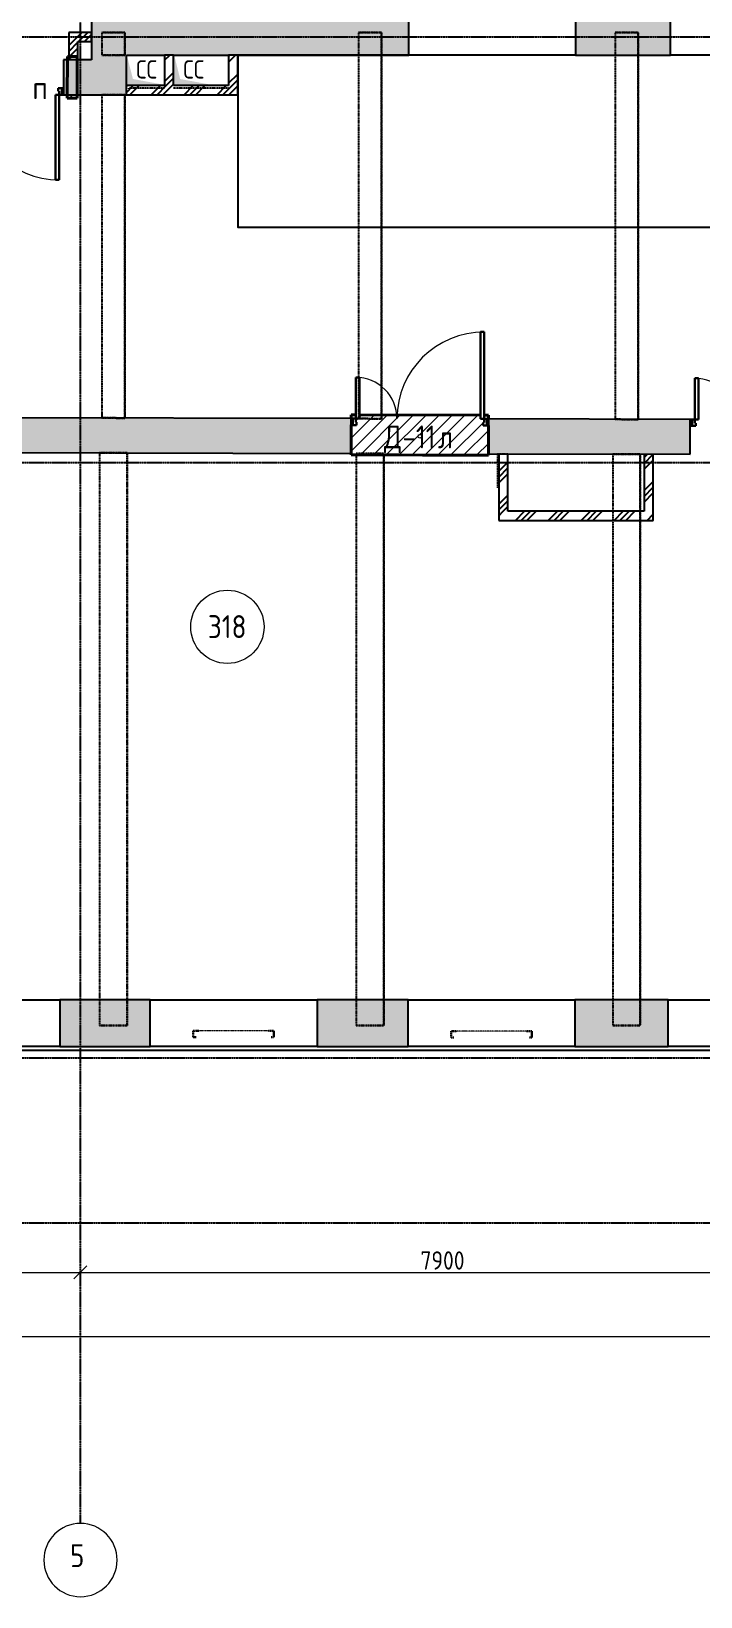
# Model space of a CAD drawing. Header units: millimetres. Extents: x -33838 to 476301, y -41806 to 120107.
# Drawn here: x 226151 to 233454, y -3626 to 13465 of the extents above; entities that cross this region are included whole.
import ezdxf

# ---------------------------------------------------------------- set-up
doc = ezdxf.new("R2010")
doc.units = ezdxf.units.MM
for name, pattern in [('ADSK_Линия сетки', [25, 20, -2.5, 0, -2.5]), ('ADSK_Сверху', [4.5, 3, -1.5]), ('ADSK_Снесено', [4.5, 3, -1.5])]:
    doc.linetypes.add(name, pattern=pattern)
for name, color, linetype, lineweight, true_color in [('_ Окна', 5, 'Continuous', 30, 0x0000ff), ('Стены внутренние', 5, 'Continuous', 18, 0x0000ff), ('Стены наружные', 1, 'ADSK_Снесено', 18, 0xff0000)]:
    doc.layers.add(name, color=color, linetype=linetype, lineweight=lineweight, true_color=true_color)
for name, color, linetype, lineweight in [('Аннотация', 7, 'Continuous', 9), ('Двери', 251, 'Continuous', 18), ('Каркас', 7, 'Continuous', 18), ('Марки дверей', 7, 'Continuous', 20), ('Марки помещений', 7, 'Continuous', 20), ('Окна', 251, 'Continuous', 18), ('Оси', 7, 'Continuous', 9), ('Стены', 7, 'Continuous', 18), ('Стены разрез', 7, 'Continuous', 40), ('Узлы', 7, 'Continuous', 18)]:
    doc.layers.add(name, color=color, linetype=linetype, lineweight=lineweight)
doc.styles.add('GOST Common_1', font='GOST Common_0.ttf', dxfattribs={"width": 0.9, "height": 200})
doc.styles.add('GOST Common_2', font='GOST Common_0.ttf', dxfattribs={"width": 0.9, "height": 250})
doc.styles.add('ISOCPEUR', font='isocpeur.ttf', dxfattribs={"height": 250})
doc.dimstyles.new('ADSK_Основной_2_5_мм', dxfattribs={"dimscale": 304.8, "dimtxt": 251.428749, "dimasz": 0.463911, "dimexe": 0.492126, "dimexo": 0.492126, "dimgap": 0.098425, "dimtad": 1, "dimdec": 1, "dimrnd": 0.1, "dimdsep": 46, "dimtxsty": 'GOST Common_1', "dimblk1": 'OBLIQUE', "dimblk2": 'OBLIQUE', "dimsah": 1, "dimcen": 0.09, "dimdle": 0.492126, "dimazin": 2, "dimtfac": 1, "dimtdec": 4, "dimtix": 1, "dimtmove": 0, "dimatfit": 3, "dimfxl": 1, "dimtvp": 1, "dimtfill": 1, "dimtolj": 1, "dimtzin": 0, "dimlwd": 20, "dimlwe": 20, "dimarcsym": 2})
pattern_1 = [(45, (215977.25, 150), (-179.605, 179.605), []), (45, (216040.75, 150), (0, 359.2102), []), (45, (215913.75, 150), (0, 359.2102), [])]
pattern_2 = [(45, (0, 0), (-70.7107, 70.7107), [])]

# ---------------------------------------------------------------- blocks, each defined once
blk = doc.blocks.new('Витраж-тент со смещением вовне - 60мм 30 сдвиг-1466942-03 План 3-го этажа')
at = {"layer": '_ Окна', "color": 161, "linetype": 'ADSK_Сверху', "true_color": 0xaaaaff}
for p, q in [((-440, 25), (-440, -45)), ((-440, 25), (-410, 25)), ((-440, -45), (-440, 25)), ((440, 25), (410, 25)), ((440, -45), (440, 25)), ((440, -45), (440, 25)), ((-380, -45), (-440, -45)), ((-380, -35), (-380, -45)), ((380, -35), (380, -45)), ((380, -45), (440, -45))]:
    blk.add_line(p, q, dxfattribs=at)
at = {"layer": 'Окна', "color": 161, "linetype": 'ADSK_Сверху', "true_color": 0xaaaaff}
blk.add_line((-380, -45), (380, -45), dxfattribs=at)
blk = doc.blocks.new('Новые проёмы 3 этаж - Новые проёмы 3 этаж-1676495-03 План 3-го этажа')
at = {"layer": 'Стены'}
h = blk.add_hatch(dxfattribs=at)
h.set_pattern_fill('FP_4', color=256, style=0, pattern_type=2)
h.set_pattern_definition(pattern_2)
h.paths.add_polyline_path([(9642, 12580), (9728, 12580), (9725, 13046), (9642, 13046), (9642, 12623)])
h.paths.add_polyline_path([(10566, 12584), (10672, 12585), (10672, 12623), (10566, 12623)])
h.paths.add_polyline_path([(10568, 13003), (10672, 13003), (10672, 13041), (10569, 13042)])
h = blk.add_hatch(dxfattribs=at)
h.set_pattern_fill('FP_4', color=256, style=0, pattern_type=2)
h.set_pattern_definition(pattern_2)
h.paths.add_polyline_path([(15162, 8686), (15162, 9013), (15103, 9013), (15103, 9043), (15113, 9043), (15113, 9083), (15073, 9083), (15073, 9125), (13753, 9127), (13753, 9086), (13713, 9086), (13713, 9047), (13723, 9046), (13723, 9016), (13663, 9017), (13663, 8691), (14193, 8691), (14440, 8686)])
h.paths.add_polyline_path([(15163, 9083), (15162, 9125), (15113, 9125), (15113, 9083), (15162, 9083)])
h.paths.add_polyline_path([(13713, 9087), (13713, 9127), (13663, 9127), (13663, 9087), (13713, 9087)])
at = {"layer": 'Стены разрез'}
for p, q in [((10569, 13042), (10566, 12584)), ((10672, 13041), (10569, 13042)), ((10672, 12585), (10672, 13041)), ((10566, 12584), (10672, 12585)), ((13713, 9127), (13663, 9127)), ((13663, 9127), (13663, 9087)), ((15073, 9125), (13753, 9127)), ((15163, 9125), (15113, 9125)), ((15163, 9083), (15163, 9125)), ((13663, 9017), (13662, 8691)), ((15162, 8686), (15163, 9013)), ((13662, 8691), (14193, 8691)), ((14193, 8691), (14440, 8686)), ((14440, 8686), (15162, 8686))]:
    blk.add_line(p, q, dxfattribs=at)
blk = doc.blocks.new('AC_Дверь_Однопольная - Д-19п 1030х2200h-1983139-03 План 3-го этажа')
at = {"layer": 'Двери', "lineweight": 30}
for p, q in [((-465, 1120), (-425, 1120)), ((-465, 190), (-465, 1120)), ((-425, 1120), (-425, 190)), ((-515, 190), (-495, 190)), ((-515, 120), (-515, 190)), ((-495, 190), (-465, 190)), ((-495, 120), (-495, 190)), ((-495, 190), (-495, 120)), ((-425, 190), (-465, 190)), ((-465, 190), (-465, 150)), ((465, 190), (495, 190)), ((465, 150), (465, 190)), ((495, 190), (495, 120)), ((495, 190), (515, 190)), ((495, 120), (495, 190)), ((515, 190), (515, 120)), ((-495, 120), (-515, 120)), ((-455, 120), (-495, 120)), ((-465, 150), (-455, 150)), ((-455, 150), (-455, 120)), ((455, 150), (465, 150)), ((455, 120), (455, 150)), ((495, 120), (455, 120)), ((515, 120), (495, 120))]:
    blk.add_line(p, q, dxfattribs=at)
at = {"layer": 'Двери'}
blk.add_arc((-465, 190), 930, 0, 90, dxfattribs=at)
blk = doc.blocks.new('AC_Дверь_Двупольная - Д-11л 1500х2200h-2039728-03 План 3-го этажа')
at = {"layer": 'Двери', "lineweight": 30}
for p, q in [((700, 1140), (660, 1140)), ((660, 1140), (660, 190)), ((700, 190), (700, 1140)), ((-700, 640), (-660, 640)), ((-700, 190), (-700, 640)), ((-660, 640), (-660, 190)), ((-750, 190), (-730, 190)), ((-750, 120), (-750, 190)), ((-730, 190), (-700, 190)), ((-730, 120), (-730, 190)), ((-730, 190), (-730, 120)), ((-660, 190), (-700, 190)), ((-700, 190), (-700, 150)), ((660, 190), (700, 190)), ((730, 190), (700, 190)), ((700, 190), (700, 150)), ((730, 120), (730, 190)), ((750, 190), (730, 190)), ((730, 190), (730, 120)), ((750, 120), (750, 190)), ((-730, 120), (-750, 120)), ((-690, 120), (-730, 120)), ((-700, 150), (-690, 150)), ((-690, 150), (-690, 120)), ((700, 150), (690, 150)), ((690, 150), (690, 120)), ((690, 120), (730, 120)), ((730, 120), (750, 120))]:
    blk.add_line(p, q, dxfattribs=at)
at = {"layer": 'Двери'}
for centre, radius, start, end in [((700, 190), 950, 90, 180), ((-700, 190), 450, 360, 90)]:
    blk.add_arc(centre, radius, start, end, dxfattribs=at)
blk = doc.blocks.new('Ось сетки - Круг_Ø8 мм-6577-03 План 3-го этажа')
at = {"layer": 'Оси', "lineweight": 20}
for start, end in [(360, 180), (180, 360)]:
    blk.add_arc((0, 0), 4, start, end, dxfattribs=at)
blk = doc.blocks.new('ADSK_Марка_Помещение_ОдноЗначение - Номер-247393-03 План 3-го этажа')
at = {"layer": 'Марки помещений'}
blk.add_circle((0, 0), 4, dxfattribs=at)
blk = doc.blocks.new('_Oblique')
at = {"color": 0, "linetype": 'ByBlock', "lineweight": -2}
blk.add_line((-0.5, -0.5), (0.5, 0.5), dxfattribs=at)
blk = doc.blocks.new('*D2151')
at = {"color": 0, "lineweight": 20, "transparency": 16777216}
for p, q in [((223537, -85), (226837, -85)), ((223687, -135), (223687, -235)), ((226687, -135), (226687, -235))]:
    blk.add_line(p, q, dxfattribs=at)
at = {"layer": 'Defpoints', "color": 0, "transparency": 16777216}
for p in [(223687, 15), (226687, 15), (226687, -85)]:
    blk.add_point(p, dxfattribs=at)
at = {"color": 0, "lineweight": 20, "transparency": 16777216, "xscale": 141.4, "yscale": 141.4, "zscale": 141.4, "rotation": 180}
blk.add_blockref('_Oblique', (223687, -85), dxfattribs=at)
at = {"color": 0, "lineweight": 20, "transparency": 16777216, "xscale": 141.4, "yscale": 141.4, "zscale": 141.4}
blk.add_blockref('_Oblique', (226687, -85), dxfattribs=at)
at = {"color": 0, "lineweight": 25, "transparency": 16777216, "insert": (225187, 45), "char_height": 200, "width": 756.84, "attachment_point": 5, "style": 'GOST Common_1', "bg_fill": 3, "box_fill_scale": 1.1, "bg_fill_color": 256, "bg_fill_true_color": 13158600, "bg_fill_transparency": 0}
blk.add_mtext('\\A1;3000', dxfattribs=at)
blk = doc.blocks.new('*D2152')
at = {"color": 0, "lineweight": 20, "transparency": 16777216}
for p, q in [((226537, -85), (234737, -85)), ((226687, -135), (226687, -235)), ((234587, -135), (234587, -235))]:
    blk.add_line(p, q, dxfattribs=at)
at = {"layer": 'Defpoints', "color": 0, "transparency": 16777216}
for p in [(226687, 15), (234587, 15), (234587, -85)]:
    blk.add_point(p, dxfattribs=at)
at = {"color": 0, "lineweight": 20, "transparency": 16777216, "xscale": 141.4, "yscale": 141.4, "zscale": 141.4, "rotation": 180}
blk.add_blockref('_Oblique', (226687, -85), dxfattribs=at)
at = {"color": 0, "lineweight": 20, "transparency": 16777216, "xscale": 141.4, "yscale": 141.4, "zscale": 141.4}
blk.add_blockref('_Oblique', (234587, -85), dxfattribs=at)
at = {"color": 0, "lineweight": 25, "transparency": 16777216, "insert": (230637, 45), "char_height": 200, "width": 756.84, "attachment_point": 5, "style": 'GOST Common_1', "bg_fill": 3, "box_fill_scale": 1.1, "bg_fill_color": 256, "bg_fill_true_color": 13158600, "bg_fill_transparency": 0}
blk.add_mtext('\\A1;7900', dxfattribs=at)
blk = doc.blocks.new('*D2166')
at = {"color": 0, "lineweight": 20, "transparency": 16777216}
for p, q in [((209887, -785), (272037, -785)), ((210037, -835), (210037, -935)), ((271887, -835), (271887, -935))]:
    blk.add_line(p, q, dxfattribs=at)
at = {"layer": 'Defpoints', "color": 0, "transparency": 16777216}
for p in [(210037, -685), (271887, -685), (271887, -785)]:
    blk.add_point(p, dxfattribs=at)
at = {"color": 0, "lineweight": 20, "transparency": 16777216, "xscale": 141.4, "yscale": 141.4, "zscale": 141.4, "rotation": 180}
blk.add_blockref('_Oblique', (210037, -785), dxfattribs=at)
at = {"color": 0, "lineweight": 20, "transparency": 16777216, "xscale": 141.4, "yscale": 141.4, "zscale": 141.4}
blk.add_blockref('_Oblique', (271887, -785), dxfattribs=at)
at = {"color": 0, "lineweight": 25, "transparency": 16777216, "insert": (240962, -655), "char_height": 200, "width": 889.8, "attachment_point": 5, "style": 'GOST Common_1', "bg_fill": 3, "box_fill_scale": 1.1, "bg_fill_color": 256, "bg_fill_true_color": 13158600, "bg_fill_transparency": 0}
blk.add_mtext('\\A1;61850', dxfattribs=at)
blk = doc.blocks.new('ADSK_Марка_Дверь - Типоразмер_ADSK_Марка-58376-03 План 3-го этажа')
at = {"layer": 'Марки дверей', "lineweight": 9}
blk.add_circle((0, 0), 0.2, dxfattribs=at)

msp = doc.modelspace()

# ---------------------------------------------------------------- hatches: boundary and pattern name
at = {"layer": 'Стены внутренние', "lineweight": 25, "true_color": 0x636466}
h = msp.add_hatch(dxfattribs=at)
h.set_pattern_fill('FP_1', color=251, style=0, pattern_type=2)
h.set_pattern_definition(pattern_1)
h.paths.add_polyline_path([(226649.34328, 13152.88081), (226658.57231, 13152.88081), (226658.57231, 13452.88081), (226558.57231, 13452.88081), (226558.57231, 13191.53895), (226649.34328, 13191.03137)])
h = msp.add_hatch(dxfattribs=at)
h.set_pattern_fill('FP_1', color=251, style=0, pattern_type=2)
h.set_pattern_definition(pattern_1)
h.paths.add_polyline_path([(226807.57231, 13352.88081), (226807.57231, 13452.88081), (226658.57231, 13452.88081), (226658.57231, 13352.88081)])
msp.add_hatch(color=251, dxfattribs=at).paths.add_polyline_path([(227132.38985, 12772.88081), (227188.57231, 12772.88081), (227188.57231, 13206.63165), (226808.57231, 13206.63165), (226808.57231, 12772.88081), (227060.77879, 12772.88081)])
h = msp.add_hatch(dxfattribs=at)
h.set_pattern_fill('FP_1', color=251, style=0, pattern_type=2)
h.set_pattern_definition(pattern_1)
h.paths.add_polyline_path([(227702.49042, 12872.88081), (227702.49042, 13206.63165), (227602.49042, 13206.63165), (227602.49042, 12872.88081), (227638.57231, 12872.88081)])
h = msp.add_hatch(dxfattribs=at)
h.set_pattern_fill('FP_1', color=251, style=0, pattern_type=2)
h.set_pattern_definition(pattern_1)
h.paths.add_polyline_path([(228402.41782, 12872.88081), (228402.41782, 13206.63165), (228302.41782, 13206.63165), (228302.41782, 12872.88081)])
h = msp.add_hatch(color=251, dxfattribs=at)
h.paths.add_polyline_path([(226808.57231, 12772.88081), (226808.57231, 13152.88081), (226503.36898, 13152.88081), (226503.36898, 12772.88081)])
h.paths.add_polyline_path([(223724.64231, 12772.88081), (225473.36898, 12772.88081), (225473.36898, 13152.88081), (223398.06184, 13152.88081), (223398.06184, 13137.32784), (223721.39888, 13140.08773), (223724.53323, 12772.88081)])
h = msp.add_hatch(dxfattribs=at)
h.set_pattern_fill('FP_1', color=251, style=0, pattern_type=2)
h.set_pattern_definition(pattern_1)
h.paths.add_polyline_path([(228365.36947, 12772.88081), (228402.41782, 12772.88081), (228402.41782, 12872.88081), (227188.57231, 12872.88081), (227188.57231, 12772.88081), (228333.71908, 12772.88081)])
h = msp.add_hatch(color=251, dxfattribs=at)
h.paths.add_polyline_path([(258100.31958, 8781.41711), (258097.49102, 9161.42592), (251920.51599, 9177.7535), (251919.51154, 8797.75483), (258042.55858, 8781.56979)])
h.paths.add_polyline_path([(250419.51678, 8801.71976), (250420.3362, 9181.71844), (243349.51668, 9200.40921), (243348.51223, 8820.41054), (249544.59255, 8804.03245)])
h.paths.add_polyline_path([(241848.51747, 8824.37547), (241849.33689, 9204.37414), (234840.12747, 9222.90206), (234840.12747, 8842.90073), (241580.63653, 8825.08356)])
h.paths.add_polyline_path([(233339.12826, 8846.86832), (233339.94768, 9226.86699), (231140.59406, 9232.68103), (231139.58961, 8852.68236), (232774.02347, 8848.36206)])
h.paths.add_polyline_path([(229639.59485, 8856.64729), (229640.41427, 9236.64596), (224110.2776, 9251.26425), (224111.02308, 8871.26096), (227566.26747, 8862.12771)])
h = msp.add_hatch(dxfattribs=at)
h.set_pattern_fill('FP_1', color=251, style=0, pattern_type=2)
h.set_pattern_definition(pattern_1)
h.paths.add_polyline_path([(231350.64531, 8225.02642), (231350.64531, 8852.12448), (231250.64531, 8852.38881), (231250.64531, 8225.02642)])
h = msp.add_hatch(dxfattribs=at)
h.set_pattern_fill('FP_1', color=251, style=0, pattern_type=2)
h.set_pattern_definition(pattern_1)
h.paths.add_polyline_path([(232936.44776, 8125.02642), (232936.44776, 8847.93273), (232836.44776, 8847.93273), (232836.44776, 8125.02642)])
h = msp.add_hatch(dxfattribs=at)
h.set_pattern_fill('FP_1', color=251, style=0, pattern_type=2)
h.set_pattern_definition(pattern_1)
h.paths.add_polyline_path([(232836.44776, 8125.02642), (232836.44776, 8225.02642), (231250.64531, 8225.02642), (231250.64531, 8125.02642), (232557.49522, 8125.02642)])
at = {"layer": 'Стены наружные', "linetype": 'Continuous', "lineweight": 25, "true_color": 0x636466}
h = msp.add_hatch(color=251, dxfattribs=at)
h.paths.add_polyline_path([(254427.14149, 13206.63165), (255229.15905, 13206.63165), (255229.15905, 13716.63165), (251806.06998, 13716.63165), (251806.06998, 13206.63165), (253259.2774, 13206.63165)])
h.paths.add_polyline_path([(249008.09108, 13206.63165), (249986.06998, 13206.63165), (249986.06998, 13716.63165), (249008.09108, 13716.63165), (249008.09108, 13248.53001)])
h.paths.add_polyline_path([(246252.09288, 13206.63165), (247188.09108, 13206.63165), (247188.09108, 13716.63165), (246156.10822, 13716.63165), (246156.10822, 13206.63165)])
h.paths.add_polyline_path([(243916.3647, 13206.63165), (244336.10822, 13206.63165), (244336.10822, 13716.63165), (243368.65474, 13716.63165), (243368.65474, 13206.63165), (243913.88016, 13206.63165)])
h.paths.add_polyline_path([(241548.65474, 13206.63165), (241548.65474, 13716.63165), (240529.62117, 13716.63165), (240529.62117, 13206.63165)])
h.paths.add_polyline_path([(238709.62117, 13206.63165), (238709.62117, 13716.63165), (237735.92104, 13716.63165), (237735.92104, 13206.63165), (238077.04426, 13206.63165)])
h.paths.add_polyline_path([(235915.92104, 13206.63165), (235915.92104, 13716.63165), (234944.11719, 13716.63165), (234944.11719, 13206.63165), (235313.76225, 13206.63165)])
h.paths.add_polyline_path([(233124.11719, 13206.63165), (233124.11719, 13716.63165), (232090.15842, 13716.63165), (232090.15842, 13206.63165), (232237.72382, 13206.63165)])
h.paths.add_polyline_path([(228302.41782, 13206.63165), (230270.15842, 13206.63165), (230270.15842, 13716.63165), (226808.57231, 13716.63165), (226808.57231, 13206.63165), (228104.16491, 13206.63165)])
h = msp.add_hatch(color=251, dxfattribs=at)
h.paths.add_polyline_path([(257441.35445, 2379.50427), (258524.186, 2379.50427), (258524.186, 2889.50427), (257441.35445, 2889.50427), (257441.35445, 2682.85569)])
h.paths.add_polyline_path([(255595.00558, 2379.50427), (255621.35445, 2379.50427), (255621.35445, 2889.50427), (254574.41538, 2889.50427), (254574.41538, 2379.50427)])
h.paths.add_polyline_path([(251855.0874, 2379.50427), (252754.41538, 2379.50427), (252754.41538, 2889.50427), (251855.0874, 2889.50427), (251855.0874, 2682.85569)])
h.paths.add_polyline_path([(249742.9939, 2379.50427), (250035.0874, 2379.50427), (250035.0874, 2889.50427), (249034.4899, 2889.50427), (249034.4899, 2379.50427)])
h.paths.add_polyline_path([(246252.09288, 2379.50427), (247214.4899, 2379.50427), (247214.4899, 2889.50427), (246184.43806, 2889.50427), (246184.43806, 2379.50427)])
h.paths.add_polyline_path([(243916.3647, 2379.50427), (244364.43806, 2379.50427), (244364.43806, 2889.50427), (243340.29693, 2889.50427), (243340.29693, 2379.50427)])
h.paths.add_polyline_path([(241520.29693, 2379.50427), (241520.29693, 2889.50427), (240560.30672, 2889.50427), (240560.30672, 2379.50427)])
h.paths.add_polyline_path([(238740.30672, 2379.50427), (238740.30672, 2889.50427), (237732.02874, 2889.50427), (237732.02874, 2379.50427)])
h.paths.add_polyline_path([(235912.02874, 2379.50427), (235912.02874, 2889.50427), (234918.25319, 2889.50427), (234918.25319, 2379.50427)])
h.paths.add_polyline_path([(233098.25319, 2379.50427), (233098.25319, 2889.50427), (232081.46836, 2889.50427), (232081.46836, 2379.50427), (232585.33884, 2379.50427)])
h.paths.add_polyline_path([(230261.46836, 2379.50427), (230261.46836, 2889.50427), (229268.43842, 2889.50427), (229268.43842, 2379.50427), (229901.99565, 2379.50427)])
h.paths.add_polyline_path([(224250.2517, 2379.50427), (224642.53397, 2379.50427), (224642.53397, 2889.50427), (224250.2517, 2889.50427), (224250.2517, 2657.85807)])
h.paths.add_polyline_path([(227448.43842, 2379.50427), (227448.43842, 2889.50427), (226462.53397, 2889.50427), (226462.53397, 2379.50427)])
at = {"layer": 'Узлы', "lineweight": 25, "true_color": 0x636466}
for points in [[(227566.26747, 12874.21001), (227638.57231, 12874.21001), (227259.28299, 12944.92068), (227192.50528, 13206.63165), (227188.57231, 13206.63165), (227188.57231, 12874.21001), (227259.28299, 12874.21001)], [(227709.32138, 12874.21001), (228153.57231, 12874.21001), (227774.28299, 12944.92068), (227708.92912, 13206.63165), (227703.57231, 13206.63165), (227703.57231, 12874.21001)]]:
    msp.add_hatch(color=251, dxfattribs=at).paths.add_polyline_path(points)

# ---------------------------------------------------------------- linework, layer by layer
at = {"linetype": 'ADSK_Линия сетки', "lineweight": 25}
for p, q in [((226687.16465, -2825.79407), (226687.16465, 21818.8012)), ((204891.02955, 13406.78828), (273118.97256, 13406.78828)), ((204891.02955, 8756.78828), (273118.97256, 8756.78828)), ((204891.02955, 2256.78828), (273118.97256, 2256.78828)), ((204891.02955, 456.78828), (273118.97256, 456.78828))]:
    msp.add_line(p, q, dxfattribs=at)
at = {"color": 251, "lineweight": 25, "true_color": 0x636466}
msp.add_lwpolyline([(227282.49042, 21068.63165), (227278.57231, 13720.1816), (230264.82808, 13716.63165), (230264.82808, 13206.63165), (228402.41782, 13206.63165), (228402.41782, 11328.12025), (251770.02309, 11328.12025), (251770.02309, 13716.63165), (254719.15905, 13716.63165), (254706.9581, 21084.05859), (247294.27031, 21084.05859), (247294.27031, 43675.12698), (234433.08966, 43675.12698), (234433.08966, 21068.63165), (227282.49042, 21068.63165)], dxfattribs=at)
at = {"layer": 'Каркас', "color": 251, "linetype": 'ADSK_Сверху', "lineweight": 25, "true_color": 0x636466}
for p, q in [((227170.73207, 13453.70764), (226920.73207, 13453.70764)), ((226920.73207, 13453.70764), (226920.73207, 13206.63165)), ((226938.89885, 13453.70764), (227170.73207, 13453.70764)), ((227170.73207, 13206.63165), (227170.73207, 13453.70764)), ((227170.73207, 13453.70764), (227170.73207, 13206.63165)), ((229970.73207, 13453.70764), (229720.73207, 13453.70764)), ((229720.73207, 13453.70764), (229970.73207, 13453.70764)), ((229720.73207, 13453.70764), (229720.73207, 9236.43415)), ((229720.73207, 13453.70764), (229720.73207, 9236.43415)), ((229970.73207, 9235.77333), (229970.73207, 13453.70764)), ((229970.73207, 13453.70764), (229970.73207, 9235.77333)), ((232770.73207, 13453.70764), (232520.73207, 13453.70764)), ((232520.73207, 13453.70764), (232770.73207, 13453.70764)), ((232520.73207, 13453.70764), (232520.73207, 9229.03291)), ((232520.73207, 13453.70764), (232520.73207, 9229.03291)), ((232770.73207, 9228.37209), (232770.73207, 13453.70764)), ((232770.73207, 13453.70764), (232770.73207, 9228.37209)), ((226920.73207, 13206.63165), (227170.73207, 13206.63165)), ((227170.73207, 13206.63165), (226938.89885, 13206.63165)), ((227170.73207, 12772.88081), (226920.73207, 12772.88081)), ((226920.73207, 12772.88081), (226920.73207, 9243.83538)), ((226920.73207, 12772.88081), (226920.73207, 9243.83538)), ((226920.73207, 12772.88081), (227170.73207, 12772.88081)), ((227170.73207, 9243.17456), (227170.73207, 12772.88081)), ((227170.73207, 12772.88081), (227170.73207, 9243.17456)), ((226920.73207, 9243.83538), (227170.73207, 9243.17456)), ((227170.73207, 9243.17456), (226920.73207, 9243.83538)), ((229720.73207, 9236.43415), (229970.73207, 9235.77333)), ((229970.73207, 9235.77333), (229720.73207, 9236.43415)), ((232520.73207, 9229.03291), (232770.73207, 9228.37209)), ((232770.73207, 9228.37209), (232520.73207, 9229.03291)), ((227195.73207, 8863.10715), (226895.73207, 8863.90014)), ((226895.73207, 8863.90014), (226895.73207, 2609.72506)), ((226895.73207, 8863.90014), (226895.73207, 2609.72506)), ((226895.73207, 8863.90014), (227195.73207, 8863.10715)), ((227195.73207, 2609.72506), (227195.73207, 8863.10715)), ((227195.73207, 8863.10715), (227195.73207, 2609.72506)), ((229995.73207, 8855.70592), (229695.73207, 8856.4989)), ((229695.73207, 8856.4989), (229695.73207, 2609.72506)), ((229695.73207, 8856.4989), (229695.73207, 2609.72506)), ((229695.73207, 8856.4989), (229995.73207, 8855.70592)), ((229995.73207, 2609.72506), (229995.73207, 8855.70592)), ((229995.73207, 8855.70592), (229995.73207, 2609.72506)), ((232795.73207, 8848.30468), (232495.73207, 8849.09767)), ((232495.73207, 8849.09767), (232495.73207, 2609.72506)), ((232495.73207, 8849.09767), (232495.73207, 2609.72506)), ((232495.73207, 8849.09767), (232795.73207, 8848.30468)), ((232795.73207, 2609.72506), (232795.73207, 8848.30468)), ((232795.73207, 8848.30468), (232795.73207, 2609.72506)), ((227195.73207, 2609.72506), (226895.73207, 2609.72506)), ((226895.73207, 2609.72506), (227195.73207, 2609.72506)), ((229995.73207, 2609.72506), (229695.73207, 2609.72506)), ((229695.73207, 2609.72506), (229995.73207, 2609.72506)), ((232795.73207, 2609.72506), (232495.73207, 2609.72506)), ((232495.73207, 2609.72506), (232795.73207, 2609.72506))]:
    msp.add_line(p, q, dxfattribs=at)
at = {"layer": 'Стены внутренние', "color": 251, "lineweight": 25, "true_color": 0x636466}
for p, q in [((226558.57231, 13452.88081), (226558.57231, 13152.88081)), ((226807.57231, 13452.88081), (226558.57231, 13452.88081)), ((226658.57231, 13152.88081), (226658.57231, 13352.88081)), ((226658.57231, 13352.88081), (226807.57231, 13352.88081)), ((226807.57231, 13352.88081), (226807.57231, 13452.88081)), ((226808.57231, 13206.63165), (226808.57231, 13152.88081)), ((227188.57231, 12772.88081), (227188.57231, 13206.63165)), ((227602.49042, 13206.63165), (227602.49042, 12872.88081)), ((227702.49042, 13206.63165), (227602.49042, 13206.63165)), ((227702.49042, 12872.88081), (227702.49042, 13206.63165)), ((228302.41782, 13206.63165), (228302.41782, 12872.88081)), ((228402.41782, 13206.63165), (228302.41782, 13206.63165)), ((228402.41782, 12772.88081), (228402.41782, 13206.63165)), ((226808.57231, 13152.88081), (226503.36898, 13152.88081)), ((226503.36898, 13152.88081), (226503.36898, 12842.88081)), ((227602.49042, 12872.88081), (227188.57231, 12872.88081)), ((228302.41782, 12872.88081), (227702.49042, 12872.88081)), ((226503.36898, 12772.88081), (228402.41782, 12772.88081)), ((229640.5993, 9236.64596), (223730.27489, 9252.26871)), ((233340.13271, 9226.86699), (231140.59406, 9232.68103)), ((229639.59485, 8856.64729), (229640.41427, 9166.64621)), ((231140.40903, 9162.68128), (231139.58961, 8852.68236)), ((233339.12826, 8846.86832), (233339.94768, 9156.86724)), ((225356.51366, 8867.96875), (229639.59485, 8856.64729)), ((231139.58961, 8852.68236), (233339.12826, 8846.86832)), ((231250.64531, 8852.38881), (231250.64531, 8125.02642)), ((231350.64531, 8225.02642), (231350.64531, 8852.12448)), ((232836.44776, 8848.19706), (232836.44776, 8225.02642)), ((232936.44776, 8125.02642), (232936.44776, 8847.93273)), ((232836.44776, 8225.02642), (231350.64531, 8225.02642)), ((231250.64531, 8125.02642), (232936.44776, 8125.02642))]:
    msp.add_line(p, q, dxfattribs=at)
at = {"layer": 'Стены внутренние', "color": 251, "linetype": 'ADSK_Сверху', "lineweight": 25, "true_color": 0x636466}
for p, q in [((227602.49042, 12843.84342), (227214.57231, 12843.84342)), ((227214.57231, 12832.02567), (227214.57231, 12843.84342)), ((228302.41782, 12843.84342), (227702.49042, 12843.84342)), ((231238.64531, 8852.42052), (231238.64531, 8481.19345)), ((231238.64531, 8852.42052), (231350.64531, 8852.12448)), ((231350.64531, 8481.19345), (231350.64531, 8852.12448))]:
    msp.add_line(p, q, dxfattribs=at)
at = {"layer": 'Стены наружные', "color": 251, "linetype": 'Continuous', "lineweight": 25, "true_color": 0x636466}
for p, q in [((226808.57231, 14162.97485), (226808.57231, 13206.63165)), ((230270.15842, 13206.63165), (230270.15842, 13716.63165)), ((232090.15842, 13716.63165), (232090.15842, 13206.63165)), ((233124.11719, 13206.63165), (233124.11719, 13716.63165)), ((227188.57231, 13206.63165), (227602.49042, 13206.63165)), ((227702.49042, 13206.63165), (228302.41782, 13206.63165)), ((228402.41782, 13206.63165), (230270.15842, 13206.63165)), ((232090.15842, 13206.63165), (230270.15842, 13206.63165)), ((232090.15842, 13206.63165), (233124.11719, 13206.63165)), ((234944.11719, 13206.63165), (233124.11719, 13206.63165)), ((224642.53397, 2889.50427), (226462.53397, 2889.50427)), ((227448.43842, 2889.50427), (226462.53397, 2889.50427)), ((226462.53397, 2889.50427), (226462.53397, 2379.50427)), ((227448.43842, 2379.50427), (227448.43842, 2889.50427)), ((227448.43842, 2889.50427), (229268.43842, 2889.50427)), ((230261.46836, 2889.50427), (229268.43842, 2889.50427)), ((229268.43842, 2889.50427), (229268.43842, 2379.50427)), ((230261.46836, 2379.50427), (230261.46836, 2889.50427)), ((230261.46836, 2889.50427), (232081.46836, 2889.50427)), ((233098.25319, 2889.50427), (232081.46836, 2889.50427)), ((232081.46836, 2889.50427), (232081.46836, 2379.50427)), ((233098.25319, 2379.50427), (233098.25319, 2889.50427)), ((233098.25319, 2889.50427), (234918.25319, 2889.50427)), ((226462.53397, 2379.50427), (224642.53397, 2379.50427)), ((226462.53397, 2379.50427), (227448.43842, 2379.50427)), ((229268.43842, 2379.50427), (227448.43842, 2379.50427)), ((229268.43842, 2379.50427), (230261.46836, 2379.50427)), ((232081.46836, 2379.50427), (230261.46836, 2379.50427)), ((232081.46836, 2379.50427), (233098.25319, 2379.50427)), ((234918.25319, 2379.50427), (233098.25319, 2379.50427))]:
    msp.add_line(p, q, dxfattribs=at)

# ---------------------------------------------------------------- block references
at = {"lineweight": 25, "xscale": 99.99999999999993, "yscale": 99.99999999999993, "zscale": 99.99999999999993}
msp.add_blockref('Ось сетки - Круг_Ø8 мм-6577-03 План 3-го этажа', (226687.16465, -3225.79407), dxfattribs=at)
at = {"layer": '_ Окна', "color": 251, "linetype": 'ADSK_Сверху', "lineweight": 25, "true_color": 0x636466, "rotation": 180}
for p in [(228358.43842, 2508.5256), (231171.46836, 2504.88052)]:
    msp.add_blockref('Витраж-тент со смещением вовне - 60мм 30 сдвиг-1466942-03 План 3-го этажа', p, dxfattribs=at)
at = {"layer": 'Двери', "color": 251, "lineweight": 25, "true_color": 0x636466}
for name, p, rotation in [('AC_Дверь_Однопольная - Д-19п 1030х2200h-1983139-03 План 3-го этажа', (225988.36898, 12962.88081), 180), ('AC_Дверь_Двупольная - Д-11л 1500х2200h-2039728-03 План 3-го этажа', (230390.09445, 9044.66416), 359.8485505277052), ('AC_Дверь_Двупольная - Д-11л 1500х2200h-2039728-03 План 3-го этажа', (234089.62786, 9034.88519), 359.8485505277052)]:
    msp.add_blockref(name, p, dxfattribs=dict(at, rotation=rotation))
at = {"layer": 'Марки дверей', "color": 251, "lineweight": 25, "true_color": 0x636466, "xscale": 99.99999999999993, "yscale": 99.99999999999993, "zscale": 99.99999999999993}
msp.add_blockref('ADSK_Марка_Дверь - Типоразмер_ADSK_Марка-58376-03 План 3-го этажа', (230390.09445, 9044.66416), dxfattribs=at)
at = {"layer": 'Марки помещений', "color": 251, "lineweight": 25, "true_color": 0x636466, "xscale": 99.99999999999993, "yscale": 99.99999999999993, "zscale": 99.99999999999993}
msp.add_blockref('ADSK_Марка_Помещение_ОдноЗначение - Номер-247393-03 План 3-го этажа', (228289.89154, 6962.93468), dxfattribs=at)
at = {"layer": 'Стены', "color": 251, "lineweight": 25, "true_color": 0x636466}
msp.add_blockref('Новые проёмы 3 этаж - Новые проёмы 3 этаж-1676495-03 План 3-го этажа', (215977.2543, 150), dxfattribs=at)

# ---------------------------------------------------------------- texts
at = {"lineweight": 25, "insert": (226573.38399, -3053.26071), "char_height": 250, "width": 274.177125, "attachment_point": 1, "style": 'ISOCPEUR'}
msp.add_mtext('\\fGOST Common|b0|i0|c204|p34|;\\W.9;5', dxfattribs=at)
at = {"layer": 'Аннотация', "color": 251, "lineweight": 25, "true_color": 0x636466, "char_height": 200, "width": 317.46825, "attachment_point": 1, "style": 'GOST Common_1'}
for insert in [(227293.90469, 13149.53014), (227808.90469, 13149.53014)]:
    msp.add_mtext('СС', dxfattribs=dict(at, insert=insert))
at = {"layer": 'Марки дверей', "color": 251, "lineweight": 25, "true_color": 0x636466, "char_height": 250, "attachment_point": 1, "style": 'GOST Common_2'}
for s, insert, width in [('\\fGOST Common|b0|i0|c204|p34|;\\W.9;п', (226163.21684, 12973.73227), 194.8100625), ('\\fGOST Common|b0|i0|c204|p34|;\\W.9;Д', (229997.96518, 9161.67725), 245.316375), ('-11', (230200.37143, 9161.67725), 468.9871875), ('\\fGOST Common|b0|i0|c204|p34|;\\W.9;л', (230587.32455, 9161.67725), 194.8100625)]:
    msp.add_mtext(s, dxfattribs=dict(at, insert=insert, width=width))
at = {"layer": 'Марки помещений', "color": 251, "lineweight": 25, "true_color": 0x636466, "insert": (228077.48429, 7090.65975), "char_height": 250, "width": 526.7086875, "attachment_point": 1, "style": 'GOST Common_2'}
msp.add_mtext('318', dxfattribs=at)

# ---------------------------------------------------------------- next in the draw order: dimensions: what is measured, and where the dimension line sits
at = {"lineweight": 25}
for base, p1, p2, override, picture, middle in [((226687.16465, -84.55356), (223687.16465, 15.43133), (226687.16465, 15.43133), {"dimpost": '<>', "dimfxl": 3000}, '*D2151', (225187.16465, 45.44644)), ((271887.16465, -784.55356), (210037.16465, -684.56867), (271887.16465, -684.56867), {"dimpost": '<>', "dimfxl": 61850}, '*D2166', (240962.16465, -654.55356))]:
    dim = msp.add_linear_dim(base=base, p1=p1, p2=p2, dimstyle='ADSK_Основной_2_5_мм', override=override, dxfattribs=at)
    dim.commit()
    dim.dimension.update_dxf_attribs({"geometry": picture, "text_midpoint": middle})

# ---------------------------------------------------------------- next in the draw order: dimensions: what is measured, and where the dimension line sits
dim = msp.add_linear_dim(base=(234587.16465, -84.55356), p1=(226687.16465, 15.43133), p2=(234587.16465, 15.43133), dimstyle='ADSK_Основной_2_5_мм', override={"dimpost": '<>', "dimfxl": 7900}, dxfattribs=at)
dim.commit()
dim.dimension.update_dxf_attribs({"geometry": '*D2152', "text_midpoint": (230637.16465, 45.44644)})

# ---------------------------------------------------------------- next in the draw order: linework, layer by layer
at = {"color": 251, "lineweight": 25, "true_color": 0x636466}
msp.add_lwpolyline([(262010.4664, 21084.05859), (262010.4664, 43909.20652), (272009.87193, 43909.20652), (272191.20351, 8682.30207), (265910.655, 8682.30207), (265910.655, 300.23165), (258014.186, 300.23165), (258014.186, 2256.78828), (247213.22785, 2336.47811), (247313.64977, 2335.73719), (247313.64977, -2582.56685), (234949.89798, -2582.56685), (234949.89798, 2336.47811), (224250.2517, 2336.47811), (224250.2517, 422.0206), (216267.75299, 456.78828), (216267.75299, 8679.25245)], dxfattribs=at)

doc.saveas('drawing.dxf')
